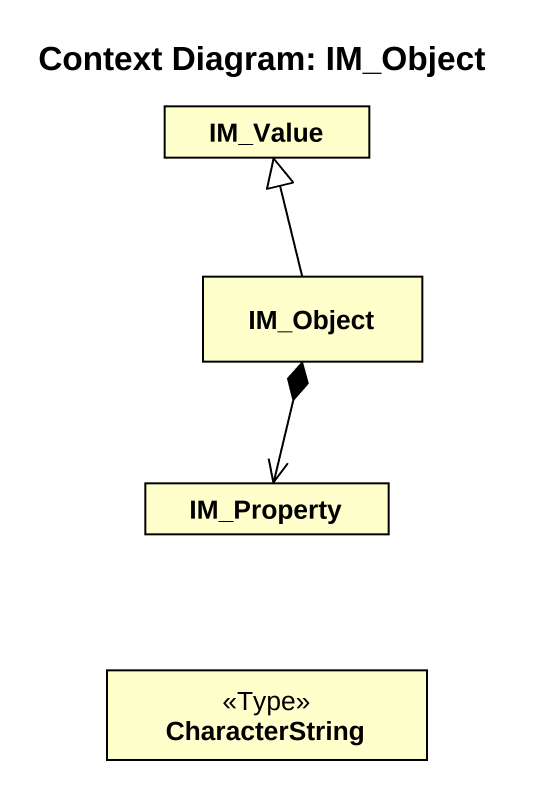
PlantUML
@startuml
title Context Diagram: IM_Object
hide circle
hide empty members
class IM_Value
class IM_Object
class IM_Property
class CharacterString <<Type>>
IM_Object -up-|> IM_Value
IM_Object *--> IM_Property
@enduml
